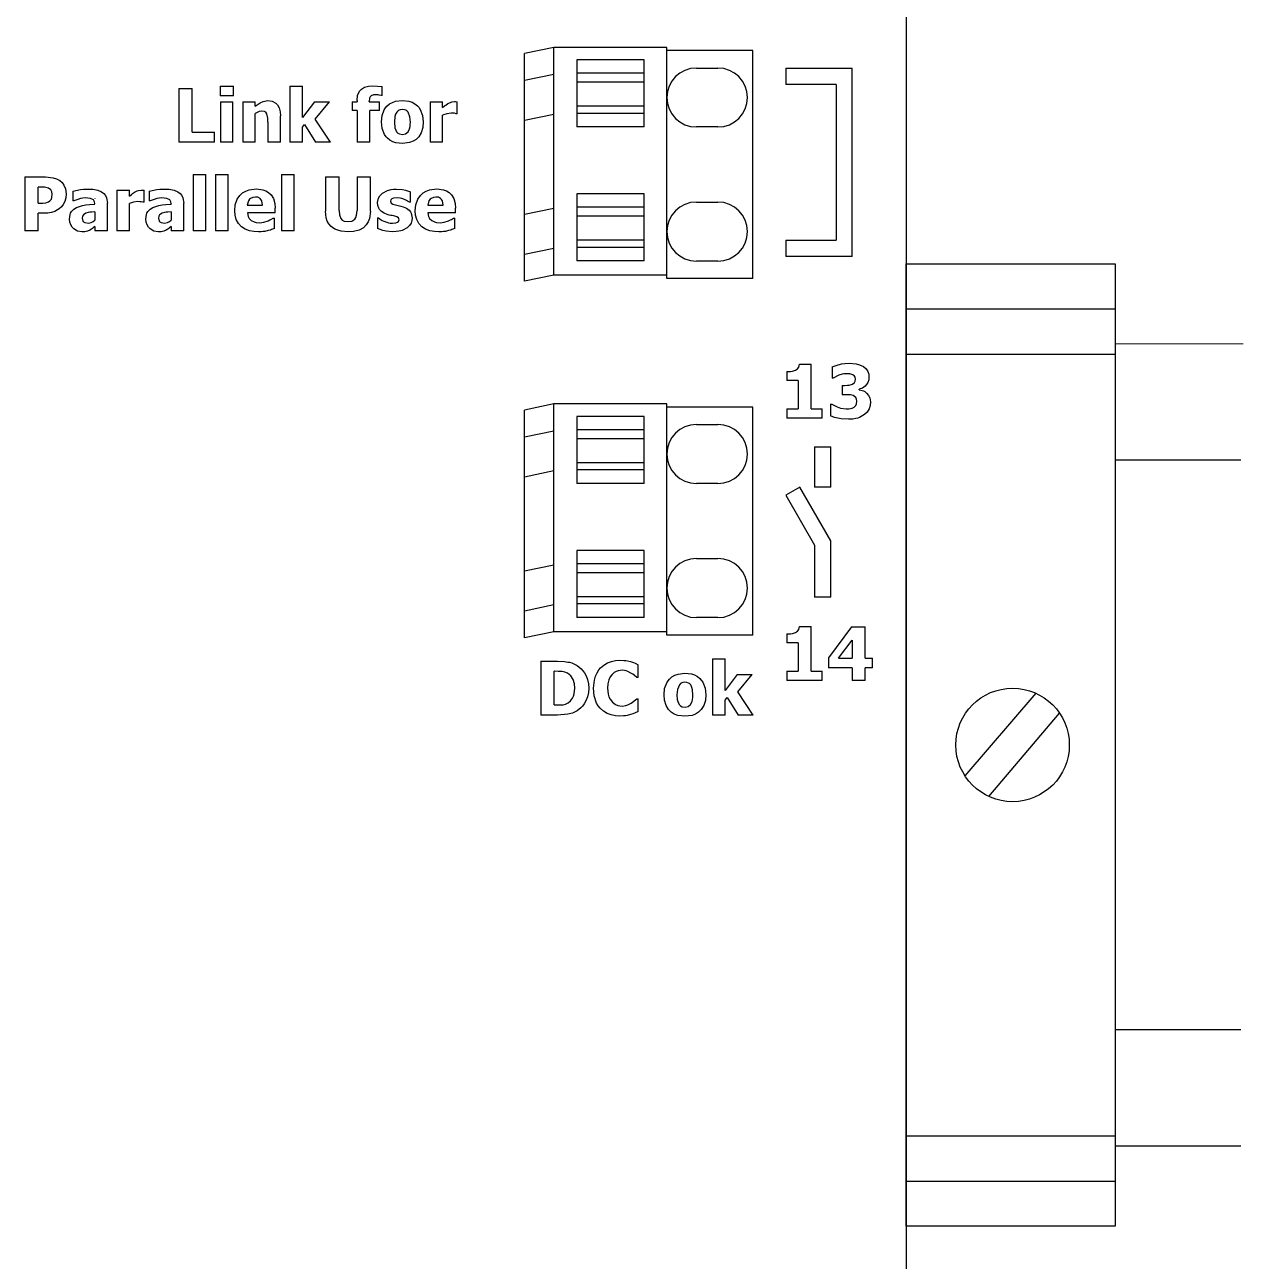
# Model space of a CAD drawing. Header units: inches. Extents: x -38 to 199, y -310 to 64.
# Drawn here: x 85.712 to 87.808, y -61.055 to -58.928 of the extents above; entities that cross this region are included whole.
import ezdxf

# ---------------------------------------------------------------- set-up
doc = ezdxf.new("R2010")
doc.units = ezdxf.units.IN
doc.header["$MEASUREMENT"] = 0
doc.layers.add('DETAIL$', color=5, linetype='Continuous')

# ---------------------------------------------------------------- blocks, each defined once
blk = doc.blocks.new('A$C595E315F')
at = {"color": 8}
for p, q in [((-0.5787, -0.36), (-0.5787, 0)), ((-0.5787, 0), (1.0769, 0)), ((1.0769, 0), (1.0769, -0.36)), ((1.0769, -0.36), (-0.5787, -0.36))]:
    blk.add_line(p, q, dxfattribs=at)
for p, q in [((-0.501, -0.36), (-0.501, 0)), ((-0.4233, -0.36), (-0.4233, 0)), ((0.9215, -0.36), (0.9215, 0)), ((0.9992, -0.36), (0.9992, 0))]:
    blk.add_line(p, q)
blk.add_circle((0.2491, -0.1767), 0.0976, dxfattribs=at)
at = {"layer": 'DETAIL$', "color": 8}
for points in [[(0.3377, -0.2178), (0.1943, -0.0959)], [(0.16, -0.1369), (0.3022, -0.2586)]]:
    blk.add_lwpolyline(points, dxfattribs=at)

msp = doc.modelspace()

# ---------------------------------------------------------------- linework, layer by layer
at = {"linetype": 'ByBlock', "lineweight": -2}
for p, q in [((87.22829, -57.36113), (87.22829, -62.97219)), ((86.62273, -58.96666), (86.57188, -58.97722)), ((86.57188, -59.02333), (86.57188, -58.97722)), ((86.62273, -59.01277), (86.62273, -58.96666)), ((86.81688, -58.96666), (86.62273, -58.96666)), ((86.81688, -59.35858), (86.81688, -58.96666)), ((86.9648, -58.97227), (86.81688, -58.97227)), ((86.9648, -59.36419), (86.9648, -58.97227)), ((86.66202, -58.98807), (86.66202, -59.01112)), ((86.77759, -58.98807), (86.66202, -58.98807)), ((86.77759, -59.01112), (86.77759, -58.98807)), ((86.86773, -59.00224), (86.90471, -59.00224)), ((87.02146, -59.0027), (87.02146, -59.03044)), ((87.02146, -59.0027), (87.13584, -59.0027)), ((87.13584, -59.32629), (87.13584, -59.0027)), ((86.57188, -59.02333), (86.62273, -59.01277)), ((86.57188, -59.02761), (86.57188, -59.02333)), ((86.62273, -59.08193), (86.62273, -59.01277)), ((86.66202, -59.01112), (86.66202, -59.0266)), ((86.77759, -59.01112), (86.66202, -59.01112)), ((86.77759, -59.0266), (86.77759, -59.01112)), ((85.97734, -59.03747), (85.97734, -59.12992)), ((85.97734, -59.03747), (86.00057, -59.03747)), ((86.00057, -59.11232), (86.00057, -59.03747)), ((86.04822, -59.03328), (86.04822, -59.05021)), ((86.04822, -59.03328), (86.07122, -59.03328)), ((86.07122, -59.05021), (86.07122, -59.03328)), ((86.16854, -59.03335), (86.16854, -59.12992)), ((86.16854, -59.03335), (86.19027, -59.03335)), ((86.19027, -59.08744), (86.19027, -59.03335)), ((86.31111, -59.03275), (86.327, -59.03403)), ((86.327, -59.04976), (86.327, -59.03403)), ((86.57188, -59.09249), (86.57188, -59.02761)), ((86.66202, -59.0266), (86.66202, -59.0681)), ((86.77759, -59.0266), (86.66202, -59.0266)), ((86.77759, -59.0681), (86.77759, -59.0266)), ((87.1081, -59.03044), (87.02146, -59.03044)), ((87.1081, -59.03044), (87.1081, -59.29855)), ((86.07122, -59.05021), (86.04822, -59.05021)), ((86.04882, -59.06017), (86.07054, -59.06017)), ((86.04882, -59.06017), (86.04882, -59.12992)), ((86.07054, -59.12992), (86.07054, -59.06017)), ((86.08718, -59.06017), (86.08718, -59.12992)), ((86.08718, -59.06017), (86.1089, -59.06017)), ((86.1089, -59.06789), (86.1089, -59.06017)), ((86.21087, -59.06017), (86.19027, -59.08744)), ((86.21087, -59.06017), (86.23657, -59.06017)), ((86.21214, -59.09022), (86.23657, -59.06017)), ((86.27538, -59.06017), (86.27538, -59.07531)), ((86.27538, -59.06017), (86.28407, -59.06017)), ((86.28407, -59.05823), (86.28407, -59.06017)), ((86.30505, -59.06017), (86.30505, -59.05965)), ((86.30505, -59.06017), (86.32235, -59.06017)), ((86.32235, -59.07531), (86.32235, -59.06017)), ((86.327, -59.04976), (86.32535, -59.04976)), ((86.40949, -59.06017), (86.40949, -59.12992)), ((86.40949, -59.06017), (86.43121, -59.06017)), ((86.43121, -59.07021), (86.43121, -59.06017)), ((86.45631, -59.08078), (86.45631, -59.06017)), ((86.1089, -59.12992), (86.1089, -59.08055)), ((86.15243, -59.12992), (86.15243, -59.08452)), ((86.28407, -59.07531), (86.27538, -59.07531)), ((86.28407, -59.07531), (86.28407, -59.12992)), ((86.3058, -59.12992), (86.3058, -59.07531)), ((86.32235, -59.07531), (86.3058, -59.07531)), ((86.43121, -59.12992), (86.43121, -59.08325)), ((86.45631, -59.08078), (86.45451, -59.08078)), ((86.62273, -59.08193), (86.57188, -59.09249)), ((86.62273, -59.24331), (86.62273, -59.08193)), ((86.66202, -59.0681), (86.66202, -59.08028)), ((86.77759, -59.0681), (86.66202, -59.0681)), ((86.66202, -59.08028), (86.66202, -59.10334)), ((86.77759, -59.08028), (86.66202, -59.08028)), ((86.77759, -59.08028), (86.77759, -59.0681)), ((86.77759, -59.10334), (86.77759, -59.08028)), ((86.13055, -59.09539), (86.13055, -59.12992)), ((86.19027, -59.10415), (86.19364, -59.09966)), ((86.19027, -59.12992), (86.19027, -59.10415)), ((86.19364, -59.09966), (86.21252, -59.12992)), ((86.23837, -59.12992), (86.21214, -59.09022)), ((86.57188, -59.25387), (86.57188, -59.09249)), ((86.77759, -59.10334), (86.66202, -59.10334)), ((86.90471, -59.10368), (86.86773, -59.10368)), ((86.039, -59.12992), (85.97734, -59.12992)), ((86.00057, -59.11232), (86.039, -59.11232)), ((86.039, -59.12992), (86.039, -59.11232)), ((86.07054, -59.12992), (86.04882, -59.12992)), ((86.1089, -59.12992), (86.08718, -59.12992)), ((86.15243, -59.12992), (86.13055, -59.12992)), ((86.19027, -59.12992), (86.16854, -59.12992)), ((86.23837, -59.12992), (86.21252, -59.12992)), ((86.3058, -59.12992), (86.28407, -59.12992)), ((86.43121, -59.12992), (86.40949, -59.12992)), ((85.71227, -59.18969), (85.71227, -59.28215)), ((85.71227, -59.18969), (85.74816, -59.18969)), ((86.00192, -59.18557), (86.00192, -59.28215)), ((86.00192, -59.18557), (86.02364, -59.18557)), ((86.02364, -59.28215), (86.02364, -59.18557)), ((86.04027, -59.18557), (86.062, -59.18557)), ((86.04027, -59.18557), (86.04027, -59.28215)), ((86.062, -59.28215), (86.062, -59.18557)), ((86.15415, -59.18557), (86.15415, -59.28215)), ((86.15415, -59.18557), (86.17588, -59.18557)), ((86.17588, -59.28215), (86.17588, -59.18557)), ((86.22968, -59.18969), (86.2529, -59.18969)), ((86.22968, -59.18969), (86.22968, -59.24873)), ((86.2529, -59.24738), (86.2529, -59.18969)), ((86.28392, -59.18969), (86.28392, -59.24738)), ((86.28392, -59.18969), (86.30714, -59.18969)), ((86.30714, -59.24866), (86.30714, -59.18969)), ((85.73879, -59.20692), (85.7355, -59.20692)), ((85.7355, -59.23465), (85.7355, -59.20692)), ((85.79513, -59.21389), (85.79513, -59.23075)), ((85.87065, -59.21239), (85.89238, -59.21239)), ((85.87065, -59.21239), (85.87065, -59.28215)), ((85.89238, -59.22243), (85.89238, -59.21239)), ((85.91748, -59.233), (85.91748, -59.21239)), ((85.92639, -59.21389), (85.92639, -59.23075)), ((86.3757, -59.23315), (86.3757, -59.21547)), ((85.7355, -59.23465), (85.73714, -59.23465)), ((85.79701, -59.23075), (85.79513, -59.23075)), ((85.85455, -59.28215), (85.85455, -59.23472)), ((85.89238, -59.28215), (85.89238, -59.23547)), ((85.91748, -59.233), (85.91568, -59.233)), ((85.92827, -59.23075), (85.92639, -59.23075)), ((85.96438, -59.23599), (85.96438, -59.23637)), ((85.98581, -59.28215), (85.98581, -59.23472)), ((86.3757, -59.23315), (86.37397, -59.23315)), ((86.66202, -59.21861), (86.66202, -59.24166)), ((86.77759, -59.21861), (86.66202, -59.21861)), ((86.77759, -59.24166), (86.77759, -59.21861)), ((86.86773, -59.23278), (86.90471, -59.23278)), ((85.7355, -59.28215), (85.7355, -59.25188)), ((85.74763, -59.25188), (85.7355, -59.25188)), ((85.83297, -59.24948), (85.83297, -59.26394)), ((85.96423, -59.24948), (85.96423, -59.26394)), ((86.09519, -59.23832), (86.12156, -59.23832)), ((86.14299, -59.25143), (86.09527, -59.25143)), ((86.14299, -59.25143), (86.14299, -59.24356)), ((86.40567, -59.23832), (86.43204, -59.23832)), ((86.45346, -59.25143), (86.40574, -59.25143)), ((86.45346, -59.25143), (86.45346, -59.24356)), ((86.57188, -59.25387), (86.62273, -59.24331)), ((86.57188, -59.25816), (86.57188, -59.25387)), ((86.57188, -59.32303), (86.57188, -59.25816)), ((86.62273, -59.31248), (86.62273, -59.24331)), ((86.66202, -59.24166), (86.66202, -59.25715)), ((86.77759, -59.24166), (86.66202, -59.24166)), ((86.66202, -59.25715), (86.66202, -59.29864)), ((86.77759, -59.25715), (86.66202, -59.25715)), ((86.77759, -59.25715), (86.77759, -59.24166)), ((86.77759, -59.29864), (86.77759, -59.25715)), ((85.83297, -59.27473), (85.83297, -59.28215)), ((85.96423, -59.27473), (85.96423, -59.28215)), ((86.1394, -59.26027), (86.14172, -59.26027)), ((86.14172, -59.27825), (86.14172, -59.26027)), ((86.31906, -59.26004), (86.31906, -59.2784)), ((86.31906, -59.26004), (86.32085, -59.26004)), ((86.44987, -59.26027), (86.45219, -59.26027)), ((86.45219, -59.27825), (86.45219, -59.26027)), ((85.7355, -59.28215), (85.71227, -59.28215)), ((85.85455, -59.28215), (85.83297, -59.28215)), ((85.89238, -59.28215), (85.87065, -59.28215)), ((85.98581, -59.28215), (85.96423, -59.28215)), ((86.02364, -59.28215), (86.00192, -59.28215)), ((86.062, -59.28215), (86.04027, -59.28215)), ((86.17588, -59.28215), (86.15415, -59.28215)), ((86.66202, -59.29864), (86.66202, -59.31083)), ((86.77759, -59.29864), (86.66202, -59.29864)), ((86.77759, -59.31083), (86.77759, -59.29864)), ((87.02146, -59.29855), (87.1081, -59.29855)), ((87.02146, -59.29855), (87.02146, -59.32629)), ((86.62273, -59.31248), (86.57188, -59.32303)), ((86.62273, -59.35858), (86.62273, -59.31248)), ((86.66202, -59.31083), (86.66202, -59.33388)), ((86.77759, -59.31083), (86.66202, -59.31083)), ((86.77759, -59.33388), (86.77759, -59.31083)), ((86.57188, -59.36914), (86.57188, -59.32303)), ((86.77759, -59.33388), (86.66202, -59.33388)), ((86.90471, -59.33422), (86.86773, -59.33422)), ((87.13584, -59.32629), (87.02146, -59.32629)), ((86.62273, -59.35858), (86.57188, -59.36914)), ((86.81688, -59.35858), (86.62273, -59.35858)), ((86.81688, -59.36419), (86.81688, -59.35858)), ((86.9648, -59.36419), (86.81688, -59.36419)), ((87.04497, -59.5119), (87.0652, -59.5119)), ((87.0652, -59.58847), (87.0652, -59.5119)), ((87.02317, -59.52449), (87.02317, -59.53955)), ((87.10108, -59.51602), (87.10108, -59.5358)), ((87.1127, -59.53086), (87.10303, -59.5358)), ((87.04264, -59.53955), (87.02317, -59.53955)), ((87.04264, -59.53955), (87.04264, -59.58847)), ((87.10303, -59.5358), (87.10108, -59.5358)), ((87.11862, -59.54809), (87.11862, -59.56435)), ((87.11862, -59.54809), (87.12229, -59.54809)), ((87.14798, -59.55573), (87.14798, -59.55483)), ((87.12259, -59.56435), (87.11862, -59.56435)), ((86.62273, -59.58004), (86.57188, -59.59059)), ((86.57188, -59.6367), (86.57188, -59.59059)), ((86.62273, -59.62615), (86.62273, -59.58004)), ((86.81688, -59.58004), (86.62273, -59.58004)), ((86.81688, -59.97196), (86.81688, -59.58004)), ((86.9648, -59.58565), (86.81688, -59.58565)), ((86.9648, -59.97757), (86.9648, -59.58565)), ((87.02317, -59.58847), (87.04264, -59.58847)), ((87.02317, -59.58847), (87.02317, -59.60458)), ((87.0652, -59.58847), (87.08423, -59.58847)), ((87.08423, -59.60458), (87.08423, -59.58847)), ((87.09839, -59.58061), (87.09839, -59.60069)), ((87.09839, -59.58061), (87.10063, -59.58061)), ((86.66202, -59.60144), (86.66202, -59.6245)), ((86.77759, -59.60144), (86.66202, -59.60144)), ((86.77759, -59.6245), (86.77759, -59.60144)), ((86.86773, -59.61562), (86.90471, -59.61562)), ((87.08423, -59.60458), (87.02317, -59.60458)), ((86.57188, -59.6367), (86.62273, -59.62615)), ((86.57188, -59.64099), (86.57188, -59.6367)), ((86.57188, -59.70586), (86.57188, -59.64099)), ((86.62273, -59.69531), (86.62273, -59.62615)), ((86.66202, -59.6245), (86.66202, -59.63998)), ((86.77759, -59.6245), (86.66202, -59.6245)), ((86.66202, -59.63998), (86.66202, -59.68148)), ((86.77759, -59.63998), (86.66202, -59.63998)), ((86.77759, -59.63998), (86.77759, -59.6245)), ((86.77759, -59.68148), (86.77759, -59.63998)), ((87.07112, -59.65387), (87.09886, -59.65387)), ((87.07112, -59.65387), (87.07112, -59.7232)), ((87.09886, -59.7232), (87.09886, -59.65387)), ((86.66202, -59.68148), (86.66202, -59.69366)), ((86.77759, -59.68148), (86.66202, -59.68148)), ((86.77759, -59.69366), (86.77759, -59.68148)), ((86.62273, -59.69531), (86.57188, -59.70586)), ((86.62273, -59.85669), (86.62273, -59.69531)), ((86.66202, -59.69366), (86.66202, -59.71672)), ((86.77759, -59.69366), (86.66202, -59.69366)), ((86.77759, -59.71672), (86.77759, -59.69366)), ((86.57188, -59.86724), (86.57188, -59.70586)), ((86.77759, -59.71672), (86.66202, -59.71672)), ((86.90471, -59.71706), (86.86773, -59.71706)), ((87.04548, -59.7232), (87.02146, -59.73707)), ((87.09886, -59.81566), (87.04548, -59.7232)), ((87.09886, -59.7232), (87.07112, -59.7232)), ((87.02146, -59.73707), (87.07112, -59.82309)), ((86.66202, -59.83199), (86.66202, -59.85504)), ((86.77759, -59.83199), (86.66202, -59.83199)), ((86.77759, -59.85504), (86.77759, -59.83199)), ((87.07112, -59.82309), (87.07112, -59.91273)), ((87.09886, -59.91273), (87.09886, -59.81566)), ((86.86773, -59.84616), (86.90471, -59.84616)), ((86.57188, -59.86724), (86.62273, -59.85669)), ((86.57188, -59.87153), (86.57188, -59.86724)), ((86.57188, -59.93641), (86.57188, -59.87153)), ((86.62273, -59.92585), (86.62273, -59.85669)), ((86.66202, -59.85504), (86.66202, -59.87052)), ((86.77759, -59.85504), (86.66202, -59.85504)), ((86.66202, -59.87052), (86.66202, -59.91202)), ((86.77759, -59.87052), (86.66202, -59.87052)), ((86.77759, -59.87052), (86.77759, -59.85504)), ((86.77759, -59.91202), (86.77759, -59.87052)), ((86.66202, -59.91202), (86.66202, -59.9242)), ((86.77759, -59.91202), (86.66202, -59.91202)), ((86.77759, -59.9242), (86.77759, -59.91202)), ((87.09886, -59.91273), (87.07112, -59.91273)), ((86.62273, -59.92585), (86.57188, -59.93641)), ((86.57188, -59.98252), (86.57188, -59.93641)), ((86.62273, -59.97196), (86.62273, -59.92585)), ((86.66202, -59.9242), (86.66202, -59.94726)), ((86.77759, -59.9242), (86.66202, -59.9242)), ((86.77759, -59.94726), (86.77759, -59.9242)), ((86.77759, -59.94726), (86.66202, -59.94726)), ((86.90471, -59.9476), (86.86773, -59.9476)), ((86.62273, -59.97196), (86.57188, -59.98252)), ((86.81688, -59.97196), (86.62273, -59.97196)), ((86.81688, -59.97757), (86.81688, -59.97196)), ((86.9648, -59.97757), (86.81688, -59.97757)), ((87.02317, -59.97576), (87.02317, -59.99082)), ((87.04497, -59.96317), (87.0652, -59.96317)), ((87.0652, -60.03974), (87.0652, -59.96317)), ((87.1348, -59.96339), (87.09479, -60.01704)), ((87.1348, -59.96339), (87.15795, -59.96339)), ((87.15795, -60.01764), (87.15795, -59.96339)), ((87.04264, -59.99082), (87.02317, -59.99082)), ((87.04264, -59.99082), (87.04264, -60.03974)), ((87.1121, -60.01764), (87.13555, -59.98617)), ((87.13555, -59.98617), (87.13555, -60.01764)), ((86.59996, -60.02276), (86.59996, -60.11521)), ((86.59996, -60.02276), (86.62858, -60.02276)), ((86.89552, -60.01864), (86.89552, -60.11521)), ((86.89552, -60.01864), (86.91725, -60.01864)), ((86.91725, -60.07273), (86.91725, -60.01864)), ((87.09479, -60.01704), (87.09479, -60.03427)), ((87.1121, -60.01764), (87.13555, -60.01764)), ((87.15795, -60.01764), (87.17046, -60.01764)), ((87.17046, -60.03427), (87.17046, -60.01764)), ((86.62363, -60.03999), (86.62318, -60.03999)), ((86.62318, -60.09791), (86.62318, -60.03999)), ((86.76741, -60.05071), (86.76741, -60.02868)), ((86.93785, -60.04546), (86.91725, -60.07273)), ((86.93785, -60.04546), (86.96355, -60.04546)), ((86.93913, -60.07551), (86.96355, -60.04546)), ((87.02317, -60.03974), (87.04264, -60.03974)), ((87.02317, -60.03974), (87.02317, -60.05585)), ((87.0652, -60.03974), (87.08423, -60.03974)), ((87.08423, -60.05585), (87.08423, -60.03974)), ((87.13555, -60.03427), (87.09479, -60.03427)), ((87.13555, -60.03427), (87.13555, -60.05607)), ((87.17046, -60.03427), (87.15795, -60.03427)), ((87.15795, -60.05607), (87.15795, -60.03427)), ((86.76741, -60.05071), (86.76508, -60.05071)), ((87.08423, -60.05585), (87.02317, -60.05585)), ((87.15795, -60.05607), (87.13555, -60.05607)), ((86.75572, -60.09476), (86.76531, -60.08734)), ((86.76531, -60.08734), (86.76741, -60.08734)), ((86.76741, -60.10907), (86.76741, -60.08734)), ((86.91725, -60.08944), (86.92062, -60.08495)), ((86.92062, -60.08495), (86.9395, -60.11521)), ((86.96535, -60.11521), (86.93913, -60.07551)), ((86.62318, -60.09791), (86.62363, -60.09791)), ((86.91725, -60.11521), (86.91725, -60.08944)), ((86.62888, -60.11521), (86.59996, -60.11521)), ((86.91725, -60.11521), (86.89552, -60.11521)), ((86.96535, -60.11521), (86.9395, -60.11521))]:
    msp.add_line(p, q, dxfattribs=at)
at = {"color": 7, "lineweight": 0}
for p, q in [((87.58832, -59.47666), (87.80848, -59.47666)), ((87.80445, -60.85666), (87.58832, -60.85666))]:
    msp.add_line(p, q, dxfattribs=at)
for p, q in [((87.80445, -59.67666), (87.58832, -59.67666)), ((87.80445, -60.65666), (87.58832, -60.65666)), ((87.80445, -60.85666), (87.58832, -60.85666))]:
    msp.add_line(p, q)
at = {"linetype": 'ByBlock', "lineweight": -2, "flags": 128}
for points in [[(86.28407, -59.05823), (86.285, -59.04963), (86.28841, -59.04185), (86.29138, -59.03857), (86.29666, -59.03529), (86.30374, -59.0333), (86.31111, -59.03275)], [(86.1089, -59.06789), (86.11714, -59.06201), (86.12242, -59.05955), (86.13048, -59.0583)], [(86.13048, -59.0583), (86.13785, -59.05928), (86.14436, -59.06266), (86.1472, -59.06557), (86.15021, -59.07091), (86.15195, -59.07759), (86.15243, -59.08452)], [(86.31643, -59.04819), (86.31211, -59.04852), (86.30816, -59.04998), (86.3066, -59.05167), (86.30561, -59.05418), (86.30505, -59.05965)], [(86.32535, -59.04976), (86.32205, -59.04893), (86.32019, -59.04853), (86.31643, -59.04819)], [(86.32595, -59.09509), (86.32704, -59.08417), (86.33073, -59.07419), (86.3331, -59.07056), (86.33538, -59.0679), (86.33978, -59.06412), (86.34481, -59.06128), (86.35034, -59.05936), (86.36199, -59.058)], [(86.36199, -59.058), (86.37323, -59.05927), (86.3786, -59.06105), (86.38351, -59.06369), (86.38784, -59.06721), (86.39014, -59.06974), (86.39271, -59.07342), (86.39677, -59.08376), (86.39795, -59.09509)], [(86.43121, -59.07021), (86.43452, -59.06742), (86.43647, -59.06588), (86.44013, -59.06339)], [(86.44013, -59.06339), (86.44447, -59.06137), (86.44708, -59.06055), (86.45159, -59.05995)], [(86.45159, -59.05995), (86.45354, -59.06), (86.45631, -59.06017)], [(86.12007, -59.07636), (86.11554, -59.07708), (86.11302, -59.07808), (86.1089, -59.08055)], [(86.12898, -59.08078), (86.12724, -59.07836), (86.12501, -59.07705), (86.12007, -59.07636)], [(86.13055, -59.09539), (86.13035, -59.08878), (86.12898, -59.08078)], [(86.35232, -59.07793), (86.35026, -59.08168), (86.34904, -59.08582), (86.3482, -59.09524)], [(86.36199, -59.07358), (86.35822, -59.074), (86.35636, -59.07459), (86.35446, -59.07573), (86.35232, -59.07793)], [(86.37188, -59.07823), (86.36963, -59.07587), (86.36795, -59.07481), (86.36539, -59.07394), (86.36199, -59.07358)], [(86.3757, -59.09524), (86.37499, -59.08631), (86.37188, -59.07823)], [(86.44567, -59.07988), (86.4383, -59.08095), (86.43121, -59.08325)], [(86.45451, -59.08078), (86.45146, -59.08016), (86.4493, -59.07998), (86.44567, -59.07988)], [(86.36199, -59.1321), (86.35073, -59.13083), (86.34536, -59.12905), (86.34044, -59.1264), (86.33609, -59.12288), (86.3338, -59.12038), (86.33123, -59.11673), (86.32715, -59.10641), (86.32595, -59.09509)], [(86.3482, -59.09524), (86.3492, -59.10535), (86.35046, -59.10907), (86.35202, -59.11187)], [(86.39795, -59.09509), (86.39712, -59.10467), (86.39427, -59.11378), (86.38996, -59.12061), (86.38541, -59.12507), (86.38021, -59.12833), (86.37438, -59.13054), (86.36199, -59.1321)], [(86.3718, -59.11202), (86.37433, -59.10683), (86.3752, -59.10308), (86.37555, -59.0998), (86.3757, -59.09524)], [(86.35202, -59.11187), (86.35431, -59.11421), (86.35711, -59.11568), (86.36214, -59.11651)], [(86.36214, -59.11651), (86.36753, -59.11536), (86.3718, -59.11202)], [(85.74816, -59.18969), (85.76127, -59.191), (85.76721, -59.19294), (85.77243, -59.19576)], [(85.75325, -59.2088), (85.74614, -59.20709), (85.73879, -59.20692)], [(85.75955, -59.21944), (85.75891, -59.21521), (85.7571, -59.21185), (85.75325, -59.2088)], [(85.77243, -59.19576), (85.77651, -59.19922), (85.77974, -59.20359), (85.78242, -59.21033), (85.78337, -59.21884)], [(85.79513, -59.21389), (85.80325, -59.21214), (85.80536, -59.21175), (85.80838, -59.21126), (85.8134, -59.21071), (85.82008, -59.21045)], [(85.82008, -59.21045), (85.8293, -59.21091), (85.83789, -59.21253), (85.84454, -59.21529), (85.8485, -59.21829), (85.85128, -59.22175), (85.8532, -59.22581), (85.85455, -59.23472)], [(85.89238, -59.22243), (85.89569, -59.21964), (85.89762, -59.21811), (85.9013, -59.21562)], [(85.9013, -59.21562), (85.90562, -59.2136), (85.90822, -59.21278), (85.91276, -59.21217)], [(85.91276, -59.21217), (85.9147, -59.21222), (85.91748, -59.21239)], [(85.92639, -59.21389), (85.93451, -59.21214), (85.93663, -59.21175), (85.93964, -59.21126), (85.94466, -59.21071), (85.95134, -59.21045)], [(85.95134, -59.21045), (85.96056, -59.21091), (85.96915, -59.21253), (85.9758, -59.21529), (85.97976, -59.21829), (85.98254, -59.22175), (85.98446, -59.22581), (85.98581, -59.23472)], [(86.07354, -59.24768), (86.07454, -59.2375), (86.07787, -59.22803), (86.08245, -59.22138), (86.0871, -59.21711), (86.09242, -59.21391), (86.09833, -59.21175), (86.11085, -59.21022)], [(86.11085, -59.21022), (86.12197, -59.2115), (86.12721, -59.21336), (86.1319, -59.21617), (86.13607, -59.22021), (86.14003, -59.22686), (86.14234, -59.23504), (86.14299, -59.24356)], [(86.32782, -59.21741), (86.33652, -59.21289), (86.34243, -59.21133), (86.34667, -59.21075), (86.35187, -59.21052)], [(86.35187, -59.21052), (86.3619, -59.21129), (86.36713, -59.21243), (86.3757, -59.21547)], [(86.38401, -59.24768), (86.38501, -59.2375), (86.38834, -59.22803), (86.39293, -59.22138), (86.39757, -59.21711), (86.40289, -59.21391), (86.4088, -59.21175), (86.42132, -59.21022)], [(86.42132, -59.21022), (86.43244, -59.2115), (86.43768, -59.21336), (86.44238, -59.21617), (86.44654, -59.22021), (86.4505, -59.22686), (86.45281, -59.23504), (86.45346, -59.24356)], [(85.73714, -59.23465), (85.7414, -59.23461), (85.74357, -59.23456), (85.74838, -59.23412)], [(85.74838, -59.23412), (85.75157, -59.23323), (85.75327, -59.23247), (85.7555, -59.2309)], [(85.7555, -59.2309), (85.75807, -59.22766), (85.75905, -59.22492), (85.75955, -59.21944)], [(85.78337, -59.21884), (85.7828, -59.22547), (85.78105, -59.23184), (85.7786, -59.23683), (85.77543, -59.24086)], [(85.81604, -59.22581), (85.80802, -59.22694), (85.80353, -59.22823), (85.79701, -59.23075)], [(85.80135, -59.24206), (85.81144, -59.23878), (85.81731, -59.23784), (85.82366, -59.23713), (85.83312, -59.23637)], [(85.83312, -59.23599), (85.83252, -59.23217), (85.8304, -59.22905), (85.82564, -59.22682), (85.81604, -59.22581)], [(85.90684, -59.2321), (85.89947, -59.23317), (85.89238, -59.23547)], [(85.91568, -59.233), (85.91262, -59.23238), (85.91047, -59.2322), (85.90684, -59.2321)], [(85.9473, -59.22581), (85.93928, -59.22694), (85.9348, -59.22823), (85.92827, -59.23075)], [(85.93261, -59.24206), (85.9427, -59.23878), (85.94857, -59.23784), (85.95492, -59.23713), (85.96438, -59.23637)], [(85.96438, -59.23599), (85.96378, -59.23217), (85.96166, -59.22905), (85.9569, -59.22682), (85.9473, -59.22581)], [(86.10913, -59.22416), (86.10471, -59.2247), (86.10074, -59.22658), (86.09906, -59.22809), (86.09722, -59.23065), (86.09519, -59.23832)], [(86.12156, -59.23832), (86.1202, -59.23086), (86.11868, -59.22816), (86.11714, -59.22657), (86.11338, -59.22468), (86.10913, -59.22416)], [(86.31936, -59.23352), (86.32083, -59.22617), (86.32333, -59.22186), (86.32782, -59.21741)], [(86.33584, -59.2542), (86.33059, -59.25212), (86.32588, -59.24908), (86.32281, -59.2458), (86.32135, -59.24334), (86.3198, -59.23856), (86.31936, -59.23352)], [(86.3527, -59.22543), (86.34693, -59.22618), (86.34383, -59.22754), (86.34214, -59.22909), (86.34146, -59.23127)], [(86.34146, -59.23127), (86.34276, -59.23474), (86.34544, -59.2363), (86.35007, -59.23772)], [(86.36573, -59.22828), (86.36109, -59.22665), (86.3584, -59.22599), (86.3527, -59.22543)], [(86.37397, -59.23315), (86.371, -59.23114), (86.36904, -59.22999), (86.36573, -59.22828)], [(86.4196, -59.22416), (86.41518, -59.2247), (86.41121, -59.22658), (86.40953, -59.22809), (86.40769, -59.23065), (86.40567, -59.23832)], [(86.43204, -59.23832), (86.43068, -59.23086), (86.42915, -59.22816), (86.42762, -59.22657), (86.42385, -59.22468), (86.4196, -59.22416)], [(85.76404, -59.24881), (85.75834, -59.25066), (85.75499, -59.25135), (85.75192, -59.25171), (85.74763, -59.25188)], [(85.77543, -59.24086), (85.77137, -59.24454), (85.76879, -59.24634), (85.76404, -59.24881)], [(85.78929, -59.26214), (85.79039, -59.25401), (85.79113, -59.252), (85.79299, -59.24878), (85.79666, -59.24495), (85.80135, -59.24206)], [(85.81731, -59.25203), (85.81309, -59.25469), (85.81181, -59.25683), (85.81124, -59.26034)], [(85.83297, -59.24948), (85.827, -59.25008), (85.82408, -59.25041), (85.82162, -59.2508), (85.81731, -59.25203)], [(85.92055, -59.26214), (85.92165, -59.25401), (85.92239, -59.252), (85.92425, -59.24878), (85.92792, -59.24495), (85.93261, -59.24206)], [(85.94857, -59.25203), (85.94435, -59.25469), (85.94308, -59.25683), (85.9425, -59.26034)], [(85.96423, -59.24948), (85.95826, -59.25008), (85.95534, -59.25041), (85.95288, -59.2508), (85.94857, -59.25203)], [(86.11437, -59.28402), (86.10651, -59.28361), (86.09875, -59.28219), (86.09144, -59.2795), (86.08498, -59.27537), (86.07973, -59.26974), (86.0761, -59.26295), (86.07412, -59.25545), (86.07354, -59.24768)], [(86.09527, -59.25143), (86.09657, -59.25789), (86.09837, -59.26119), (86.10193, -59.26469)], [(86.26841, -59.28409), (86.25643, -59.283), (86.25064, -59.28142), (86.24554, -59.27919), (86.24178, -59.27679), (86.23917, -59.2746), (86.2355, -59.27034), (86.23276, -59.26542), (86.23095, -59.26004), (86.22968, -59.24873)], [(86.2529, -59.24738), (86.25359, -59.25487), (86.2562, -59.26132), (86.25857, -59.26378), (86.26159, -59.26541), (86.26841, -59.26649)], [(86.26841, -59.26649), (86.27473, -59.26558), (86.27998, -59.26218), (86.28191, -59.25914), (86.28315, -59.25534), (86.28392, -59.24738)], [(86.30714, -59.24866), (86.30554, -59.26118), (86.30326, -59.26704), (86.29987, -59.27224), (86.29504, -59.27687), (86.28741, -59.28104), (86.27807, -59.28343), (86.26841, -59.28409)], [(86.3488, -59.2572), (86.34428, -59.25615), (86.34188, -59.25569), (86.3393, -59.25513), (86.33584, -59.2542)], [(86.35667, -59.26319), (86.35529, -59.25971), (86.35266, -59.25829), (86.3488, -59.2572)], [(86.35007, -59.23772), (86.35457, -59.23868), (86.3569, -59.2391), (86.35951, -59.23965), (86.36348, -59.24079)], [(86.36348, -59.24079), (86.36893, -59.24309), (86.37359, -59.24648), (86.37616, -59.24967), (86.37721, -59.25174), (86.37877, -59.26034)], [(86.42485, -59.28402), (86.41698, -59.28361), (86.40923, -59.28219), (86.40191, -59.2795), (86.39545, -59.27537), (86.3902, -59.26974), (86.38657, -59.26295), (86.3846, -59.25545), (86.38401, -59.24768)], [(86.40574, -59.25143), (86.40705, -59.25789), (86.40884, -59.26119), (86.41241, -59.26469)], [(85.81079, -59.28402), (85.80326, -59.28282), (85.79668, -59.27901), (85.79389, -59.2761), (85.7914, -59.27213), (85.78979, -59.26727), (85.78929, -59.26214)], [(85.81124, -59.26034), (85.81245, -59.26554), (85.81337, -59.26663), (85.81568, -59.26797), (85.82173, -59.26888)], [(85.82173, -59.26888), (85.82678, -59.2679), (85.82979, -59.26641), (85.83297, -59.26394)], [(85.83297, -59.27473), (85.83023, -59.27702), (85.82887, -59.27818), (85.82735, -59.2793), (85.8242, -59.2811)], [(85.94205, -59.28402), (85.93452, -59.28282), (85.92794, -59.27901), (85.92515, -59.2761), (85.92266, -59.27213), (85.92105, -59.26727), (85.92055, -59.26214)], [(85.9425, -59.26034), (85.94372, -59.26554), (85.94463, -59.26663), (85.94694, -59.26797), (85.95299, -59.26888)], [(85.95299, -59.26888), (85.95804, -59.2679), (85.96106, -59.26641), (85.96423, -59.26394)], [(85.96423, -59.27473), (85.9615, -59.27702), (85.96013, -59.27818), (85.95861, -59.2793), (85.95546, -59.2811)], [(86.10193, -59.26469), (86.1069, -59.26706), (86.11033, -59.26782), (86.11662, -59.26829)], [(86.11662, -59.26829), (86.12348, -59.26758), (86.13078, -59.26521)], [(86.13078, -59.26521), (86.13413, -59.26362), (86.13574, -59.2627), (86.1394, -59.26027)], [(86.14172, -59.27825), (86.13843, -59.27955), (86.1368, -59.28022), (86.13497, -59.28088), (86.13078, -59.282)], [(86.3449, -59.28402), (86.33403, -59.2831), (86.32829, -59.28179), (86.31906, -59.2784)], [(86.32085, -59.26004), (86.32522, -59.26323), (86.32707, -59.26433), (86.32992, -59.26566)], [(86.32992, -59.26566), (86.33501, -59.26759), (86.33794, -59.26838), (86.34084, -59.26887), (86.34505, -59.26911)], [(86.36993, -59.27713), (86.3616, -59.28151), (86.35932, -59.28226), (86.35609, -59.28304), (86.35135, -59.28373), (86.3449, -59.28402)], [(86.34505, -59.26911), (86.35059, -59.2685), (86.35325, -59.26764), (86.35552, -59.26616), (86.35667, -59.26319)], [(86.37877, -59.26034), (86.3783, -59.26469), (86.37688, -59.26886), (86.37412, -59.27327), (86.36993, -59.27713)], [(86.41241, -59.26469), (86.41737, -59.26706), (86.42081, -59.26782), (86.42709, -59.26829)], [(86.42709, -59.26829), (86.43396, -59.26758), (86.44125, -59.26521)], [(86.44125, -59.26521), (86.4446, -59.26362), (86.44621, -59.2627), (86.44987, -59.26027)], [(86.45219, -59.27825), (86.44891, -59.27955), (86.44727, -59.28022), (86.44545, -59.28088), (86.44125, -59.282)], [(85.8242, -59.2811), (85.82019, -59.28276), (85.81799, -59.2834), (85.81547, -59.28381), (85.81079, -59.28402)], [(85.95546, -59.2811), (85.95145, -59.28276), (85.94925, -59.2834), (85.94673, -59.28381), (85.94205, -59.28402)], [(86.13078, -59.282), (86.12538, -59.2832), (86.12235, -59.28364), (86.11924, -59.2839), (86.11437, -59.28402)], [(86.44125, -59.282), (86.43586, -59.2832), (86.43282, -59.28364), (86.42972, -59.2839), (86.42485, -59.28402)], [(87.03845, -59.52217), (87.04175, -59.51975), (87.0438, -59.51675), (87.04497, -59.5119)], [(87.10108, -59.51602), (87.11144, -59.51271), (87.11396, -59.51209), (87.1176, -59.51133), (87.12321, -59.51054), (87.13053, -59.51018)], [(87.13053, -59.51018), (87.14247, -59.51112), (87.14849, -59.51264), (87.15518, -59.5158)], [(87.02317, -59.52449), (87.02951, -59.52418), (87.03292, -59.52374), (87.03845, -59.52217)], [(87.12648, -59.52801), (87.12113, -59.52849), (87.11819, -59.52912), (87.1127, -59.53086)], [(87.13682, -59.52988), (87.13176, -59.52841), (87.12648, -59.52801)], [(87.14132, -59.53723), (87.14086, -59.53426), (87.13973, -59.53227), (87.13682, -59.52988)], [(87.16462, -59.53333), (87.16412, -59.53833), (87.16256, -59.54309), (87.16028, -59.54689), (87.15805, -59.54944), (87.1534, -59.55284), (87.14798, -59.55483)], [(87.15518, -59.5158), (87.15976, -59.51961), (87.16284, -59.52442), (87.16421, -59.52888), (87.16462, -59.53333)], [(87.12229, -59.54809), (87.12777, -59.54791), (87.13058, -59.54765), (87.13607, -59.54622)], [(87.13607, -59.54622), (87.13954, -59.54347), (87.14083, -59.54096), (87.14132, -59.53723)], [(87.14798, -59.55573), (87.15272, -59.55679), (87.15517, -59.55768), (87.15745, -59.5589), (87.16057, -59.56128)], [(87.13712, -59.56562), (87.13263, -59.56464), (87.13034, -59.56447), (87.12773, -59.56441), (87.12259, -59.56435)], [(87.14371, -59.57521), (87.1433, -59.57169), (87.14188, -59.56884), (87.13712, -59.56562)], [(87.13907, -59.58548), (87.14189, -59.58252), (87.14307, -59.58014), (87.14371, -59.57521)], [(87.16701, -59.57656), (87.16645, -59.58273), (87.16464, -59.58865), (87.16149, -59.594), (87.15712, -59.59844)], [(87.16057, -59.56128), (87.16398, -59.5653), (87.16601, -59.56958), (87.16701, -59.57656)], [(87.10063, -59.58061), (87.11008, -59.5853), (87.11579, -59.58724), (87.12513, -59.58862)], [(87.12513, -59.58862), (87.13018, -59.58832), (87.13274, -59.58797), (87.1356, -59.58726), (87.13907, -59.58548)], [(87.15712, -59.59844), (87.14814, -59.60354), (87.14568, -59.60441), (87.1422, -59.60534), (87.13689, -59.60617), (87.12948, -59.60653)], [(87.12948, -59.60653), (87.11691, -59.60579), (87.11077, -59.60468), (87.10547, -59.60328), (87.09839, -59.60069)], [(87.02317, -59.97576), (87.02951, -59.97544), (87.03292, -59.97501), (87.03845, -59.97343)], [(87.03845, -59.97343), (87.04176, -59.971), (87.0438, -59.968), (87.04497, -59.96317)], [(86.62858, -60.02276), (86.64073, -60.02328), (86.64676, -60.02399), (86.64918, -60.02441), (86.65322, -60.02548), (86.66282, -60.03003)], [(86.69084, -60.06906), (86.69226, -60.05514), (86.69423, -60.04843), (86.69699, -60.04241), (86.70001, -60.03771), (86.70294, -60.03419), (86.70844, -60.02925), (86.71467, -60.02547), (86.72157, -60.02285), (86.72878, -60.02141), (86.73616, -60.02096)], [(86.73616, -60.02096), (86.74291, -60.02124), (86.74626, -60.02163), (86.74945, -60.02216), (86.75452, -60.02329)], [(86.75452, -60.02329), (86.75954, -60.0251), (86.76216, -60.02621), (86.76741, -60.02868)], [(86.64588, -60.04307), (86.64151, -60.04122), (86.63683, -60.04031), (86.62997, -60.04004), (86.62363, -60.03999)], [(86.65862, -60.06891), (86.658, -60.06132), (86.65584, -60.05404), (86.65178, -60.04774), (86.64588, -60.04307)], [(86.66282, -60.03003), (86.66975, -60.03564), (86.67538, -60.04269), (86.67807, -60.04755), (86.68048, -60.05401), (86.68199, -60.06146), (86.68245, -60.06906)], [(86.72268, -60.04539), (86.71953, -60.04956), (86.7172, -60.05446), (86.7154, -60.06131), (86.71481, -60.06914)], [(86.73984, -60.03827), (86.73321, -60.03905), (86.72984, -60.04018), (86.72645, -60.04211), (86.72268, -60.04539)], [(86.75505, -60.04307), (86.7499, -60.04041), (86.74694, -60.03931), (86.74403, -60.03862), (86.73984, -60.03827)], [(86.76508, -60.05071), (86.76045, -60.04681), (86.75829, -60.04515), (86.75505, -60.04307)], [(86.81199, -60.08038), (86.81304, -60.0696), (86.81662, -60.05975), (86.81893, -60.05613), (86.82118, -60.05344), (86.8256, -60.04956), (86.83067, -60.04665), (86.83625, -60.04468), (86.84802, -60.04329)], [(86.84802, -60.04329), (86.85924, -60.04455), (86.86459, -60.04632), (86.8695, -60.04895), (86.87384, -60.05246), (86.87614, -60.05497), (86.8787, -60.05863), (86.88279, -60.06898), (86.88398, -60.08038)], [(86.83836, -60.06322), (86.83508, -60.07107), (86.83424, -60.08053)], [(86.84802, -60.05887), (86.84426, -60.05928), (86.84241, -60.05988), (86.8405, -60.06101), (86.83836, -60.06322)], [(86.85791, -60.06352), (86.85567, -60.06116), (86.85401, -60.0601), (86.85145, -60.05923), (86.84802, -60.05887)], [(86.86173, -60.08053), (86.86111, -60.07203), (86.86006, -60.06786), (86.85791, -60.06352)], [(86.64701, -60.09431), (86.65132, -60.09079), (86.65477, -60.08613), (86.65634, -60.0828), (86.65764, -60.07849), (86.65862, -60.06891)], [(86.68245, -60.06906), (86.68195, -60.07648), (86.68038, -60.08371), (86.67766, -60.09056), (86.67443, -60.09608), (86.67154, -60.09991), (86.6688, -60.10287), (86.66252, -60.10787)], [(86.73609, -60.11701), (86.72851, -60.11656), (86.72108, -60.11508), (86.71401, -60.11239), (86.70764, -60.10848), (86.70196, -60.10326), (86.69901, -60.0995), (86.69612, -60.09462), (86.69202, -60.08223), (86.69084, -60.06906)], [(86.71481, -60.06914), (86.71577, -60.07913), (86.71721, -60.08392), (86.71927, -60.08817), (86.72313, -60.09311)], [(86.84802, -60.11739), (86.83556, -60.1158), (86.82971, -60.11356), (86.82449, -60.11025), (86.81985, -60.10568), (86.8155, -60.09865), (86.81278, -60.08972), (86.81199, -60.08038)], [(86.83424, -60.08053), (86.83476, -60.0883), (86.8356, -60.09192), (86.83806, -60.09716)], [(86.88398, -60.08038), (86.88316, -60.08994), (86.88032, -60.09903), (86.87607, -60.10581), (86.87153, -60.11029), (86.86631, -60.11359), (86.86046, -60.11582), (86.84802, -60.11739)], [(86.85784, -60.09731), (86.86036, -60.09214), (86.86123, -60.08841), (86.86159, -60.08513), (86.86173, -60.08053)], [(86.62363, -60.09791), (86.63353, -60.09777), (86.63853, -60.0975), (86.64247, -60.09653), (86.64701, -60.09431)], [(86.66252, -60.10787), (86.6548, -60.11177), (86.6464, -60.11395), (86.62888, -60.11521)], [(86.72313, -60.09311), (86.72867, -60.09712), (86.73245, -60.0986), (86.73577, -60.09936), (86.73999, -60.09971)], [(86.73999, -60.09971), (86.74644, -60.09889), (86.74978, -60.09776), (86.75572, -60.09476)], [(86.76741, -60.10907), (86.76151, -60.11177), (86.75864, -60.11299), (86.7546, -60.11432)], [(86.83806, -60.09716), (86.84035, -60.0995), (86.84315, -60.10097), (86.84817, -60.1018)], [(86.84817, -60.1018), (86.85328, -60.10077), (86.85784, -60.09731)], [(86.7546, -60.11432), (86.74888, -60.11585), (86.74588, -60.11644), (86.74251, -60.11681), (86.73609, -60.11701)]]:
    msp.add_lwpolyline(points, dxfattribs=at)
at = {"linetype": 'ByBlock', "lineweight": -2}
for centre, major_axis, ratio, start_param, end_param in [((86.86773, -59.05296), (-0.05085, 0), 0.9974513, 4.712389, 6.2831853), ((86.90471, -59.05296), (0.05085, 0), 0.9974513, 4.712389, 7.8539816), ((86.86773, -59.05296), (-0.05085, 0), 0.9974513, 0, 1.5707963), ((85.83312, -60.16666), (0, 11.14055), 0.00001, 1.4863444, 1.4863785), ((86.86773, -59.2835), (-0.05085, 0), 0.9974513, 4.712389, 6.2831853), ((86.90471, -59.2835), (0.05085, 0), 0.9974513, 4.712389, 7.8539816), ((86.86773, -59.2835), (-0.05085, 0), 0.9974513, 0, 1.5707963), ((86.86773, -59.66634), (-0.05085, 0), 0.9974513, 4.712389, 6.2831853), ((86.90471, -59.66634), (0.05085, 0), 0.9974513, 4.712389, 7.8539816), ((86.86773, -59.66634), (-0.05085, 0), 0.9974513, 0, 1.5707963), ((86.86773, -59.89688), (-0.05085, 0), 0.9974513, 4.712389, 6.2831853), ((86.90471, -59.89688), (0.05085, 0), 0.9974513, 4.712389, 7.8539816), ((86.86773, -59.89688), (-0.05085, 0), 0.9974513, 0, 1.5707963)]:
    msp.add_ellipse(centre, major_axis=major_axis, ratio=ratio, start_param=start_param, end_param=end_param, dxfattribs=at)

# ---------------------------------------------------------------- block references
at = {"rotation": 270}
msp.add_blockref('A$C595E315F', (87.58832, -59.91755), dxfattribs=at)

doc.saveas('drawing.dxf')
